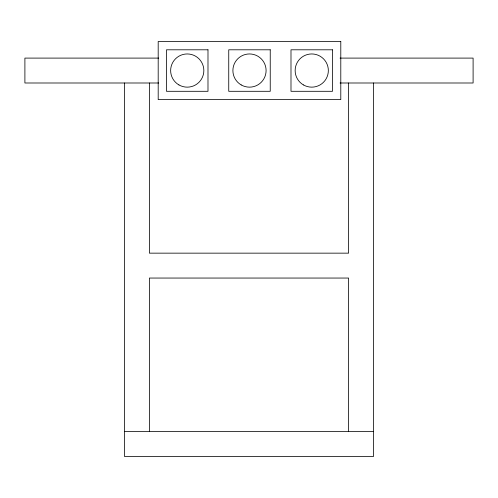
<?xml version="1.0" encoding="UTF-8"?>
<svg xmlns="http://www.w3.org/2000/svg" width="498" height="498" viewBox="0 0 498 498"><rect width="100%" height="100%" fill="white"/><g stroke="black" fill="none" stroke-linecap="round" stroke-linejoin="round"><path stroke-width="0.75" d="M158.738 58.098L24.9 58.098L24.9 82.998L158.738 82.998M340.041 58.098L473.1 58.098L473.1 82.998L340.041 82.998M124.5 431.598L373.5 431.598M373.5 82.998L373.5 456.498L124.5 456.498L124.5 82.998M348.6 82.998L348.6 253.152L149.4 253.152L149.4 82.998M348.6 431.598L348.6 278.052L149.4 278.052L149.4 431.598M340.794 41.502L158.19 41.502L158.19 99.6L340.794 99.6L340.794 41.502M207.99 49.8L166.494 49.8L166.494 91.302L207.99 91.302L207.99 49.8M270.24 49.8L228.744 49.8L228.744 91.302L270.24 91.302L270.24 49.8M332.49 49.8L290.994 49.8L290.994 91.302L332.49 91.302L332.49 49.8M303.444 84.928A16.602 16.602 0 0 0 328.344 70.548A16.602 16.602 0 0 0 303.444 56.174A16.602 16.602 0 0 0 303.444 84.928M241.194 84.928A16.602 16.602 0 0 0 266.094 70.548A16.602 16.602 0 0 0 241.194 56.174A16.602 16.602 0 0 0 241.194 84.928M178.944 84.928A16.602 16.602 0 0 0 203.844 70.548A16.602 16.602 0 0 0 178.944 56.174A16.602 16.602 0 0 0 178.944 84.928"/></g></svg>
